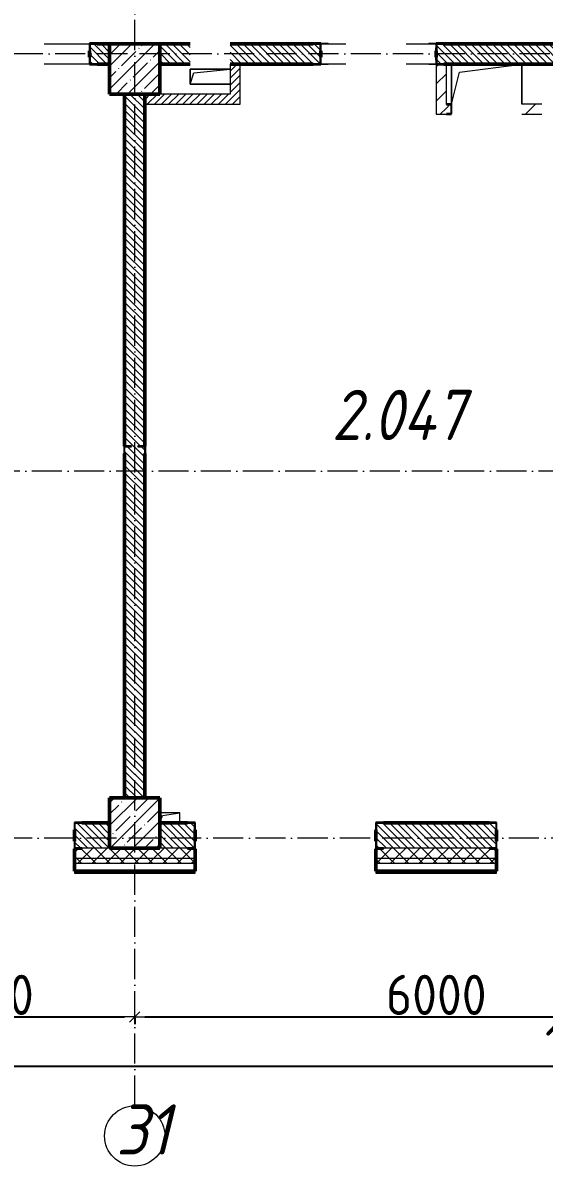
# Model space of a CAD drawing. Header units: millimetres. Extents: x -401725 to 250493, y 305116 to 802890.
# Drawn here: x 27896 to 33081, y 453933 to 465306 of the extents above; entities that cross this region are included whole.
import ezdxf

# ---------------------------------------------------------------- set-up
doc = ezdxf.new("R2010")
doc.units = ezdxf.units.MM
doc.linetypes.add('50_200_ШТРИХ_1Т_ш5_п1_п1_', pattern=[700, 500, -100, 0, -100])
for name, color, linetype, lineweight in [('A-____-____-DIMS', 7, 'Continuous', 9), ('A-FLOR-____-OTLN', 7, 'Continuous', 9), ('A-GENM-____-MCUT', 7, 'Continuous', 25), ('A-GENM-____-OTLN', 7, 'Continuous', 9), ('A-GENM-____-OTLN-1', 7, 'Continuous', 25), ('A-WALL-____-MCUT-2', 7, 'Continuous', 50), ('A-WALL-____-MCUT-3', 7, 'Continuous', 9), ('A-WALL-____-PATT-1', 7, 'Continuous', 9), ('A-WALL-FNSH-MCUT-1', 7, 'Continuous', 9), ('I-WALL-____-OTLN', 7, 'Continuous', 9), ('S-COLS-____-MCUT', 7, 'Continuous', 50), ('S-COLS-____-OTLN', 7, 'Continuous', 9), ('S-GRID-____-IDEN', 7, 'Continuous', 9), ('S-GRID-____-OTLN-1', 7, '50_200_ШТРИХ_1Т_ш5_п1_п1_', 9), ('Марки помещений', 7, 'Continuous', 9)]:
    doc.layers.add(name, color=color, linetype=linetype, lineweight=lineweight)
doc.styles.add('ISOCPEUR_I', font='isocpeui.ttf', dxfattribs={"width": 0.9, "height": 2.5})
doc.styles.add('ISOCPEUR_I_3', font='isocpeui.ttf', dxfattribs={"width": 0.85, "height": 2.2})
doc.styles.add('СПДС', font='isocpeur.ttf', dxfattribs={"width": 0.9})
doc.dimstyles.new('Размера А3', dxfattribs={"dimtxt": 200, "dimasz": 100, "dimexe": 70, "dimexo": 100, "dimgap": 20, "dimtad": 1, "dimdec": 0, "dimrnd": 10, "dimzin": 0, "dimdsep": 46, "dimtxsty": 'СПДС', "dimblk": 'ARROWHEAD_6', "dimcen": 1, "dimclrd": 256, "dimclre": 256, "dimclrt": 256, "dimazin": 0, "dimtfac": 1, "dimtdec": 0, "dimtmove": 2, "dimatfit": 3, "dimfxl": 1, "dimtolj": 1, "dimtzin": 0, "dimarcsym": 0})
pattern_1 = [(135, (-15591.663, 459015.94), (-35.35534, -35.35534), [])]
pattern_2 = [(45, (-15591.66, 459015.94), (-70.71068, 70.71068), []), (135, (-15591.66, 459015.94), (-70.71068, -70.71068), [])]
pattern_3 = [(45, (-15591.663, 459015.94), (-35.35534, 35.35534), [])]
pattern_4 = [(45, (-15591.66, 459015.94), (-84.8528, 84.8528), [])]

# ---------------------------------------------------------------- blocks, each defined once
blk = doc.blocks.new('BSC_Колонна _Прямоугольная - 500х500-V89-АР1_План отверстий 2 этажа в осях 1-64_А-ГГ')
at = {"layer": 'S-COLS-____-OTLN'}
h = blk.add_hatch(dxfattribs=at)
h.set_pattern_fill('FP_118', color=256, style=0, pattern_type=2)
h.set_pattern_definition([(45, (-44600, 1668.96), (-114.04925, 114.04925), []), (45, (-44485.95, 1668.96), (-114.04925, 114.04925), [201.613, -40.323, 3.353, -36.97])])
h.paths.add_polyline_path([(-250, -250), (250, -250), (250, 250), (-250, 250)], flags=0)
at = {"layer": 'S-COLS-____-MCUT'}
for p, q in [((250, 250), (-250, 250)), ((-250, 250), (-250, -250)), ((250, -250), (250, 250)), ((-250, -250), (250, -250))]:
    blk.add_line(p, q, dxfattribs=at)
blk = doc.blocks.new('BSC_Колонна _Прямоугольная - 500х500-V90-АР1_План отверстий 2 этажа в осях 1-64_А-ГГ')
at = {"layer": 'S-COLS-____-OTLN'}
h = blk.add_hatch(dxfattribs=at)
h.set_pattern_fill('FP_119', color=256, style=0, pattern_type=2)
h.set_pattern_definition([(45, (-44600, -5831.04), (-114.04925, 114.04925), []), (45, (-44485.95, -5831.04), (-114.04925, 114.04925), [201.613, -40.323, 3.353, -36.97])])
h.paths.add_polyline_path([(-250, -250), (250, -250), (250, 250), (-250, 250)], flags=0)
at = {"layer": 'S-COLS-____-MCUT'}
for p, q in [((250, 250), (-250, 250)), ((-250, 250), (-250, -250)), ((250, -250), (250, 250)), ((-250, -250), (250, -250))]:
    blk.add_line(p, q, dxfattribs=at)
blk = doc.blocks.new('Фахверк_СКБ_Уголок - 250_2700-27497298-АР1_План отверстий 2 этажа в осях 1-64_А-ГГ')
at = {"layer": 'A-GENM-____-MCUT'}
for p, q in [((200, 181), (125, 181)), ((125, 181), (125, 106)), ((131, 106), (131, 175)), ((131, 175), (200, 175)), ((200, 175), (200, 181)), ((125, 106), (131, 106)), ((131, -6), (125, -6)), ((125, -6), (125, -81)), ((125, -81), (200, -81)), ((131, -75), (131, -6)), ((200, -75), (131, -75)), ((200, -81), (200, -75))]:
    blk.add_line(p, q, dxfattribs=at)
blk = doc.blocks.new('154_Стойка_СКБ_Уголок - СМ-2180_200-28268025-АР1_План отверстий 2 этажа в осях 1-64_А-ГГ')
at = {"layer": 'A-GENM-____-MCUT'}
for p, q in [((125, 156), (125, 81)), ((200, 156), (125, 156)), ((131, 81), (131, 150)), ((131, 150), (200, 150)), ((200, 150), (200, 156)), ((125, 81), (131, 81)), ((131, 19), (125, 19)), ((125, 19), (125, -56)), ((131, -50), (131, 19)), ((125, -56), (200, -56)), ((200, -50), (131, -50)), ((200, -56), (200, -50))]:
    blk.add_line(p, q, dxfattribs=at)
blk = doc.blocks.new('Стойка_Влож_Уголок_Опорный - Уголок-28213941-АР1_План отверстий 2 этажа в осях 1-64_А-ГГ')
at = {"layer": 'A-GENM-____-OTLN'}
for p, q in [((-212, -6), (-212, 0)), ((0, 0), (0, -6)), ((-212, -75), (-212, -6)), ((-212, -6), (-206, -6)), ((-212, -75), (-206, -75)), ((-6, -6), (0, -6)), ((-6, -75), (0, -75)), ((0, -6), (0, -75))]:
    blk.add_line(p, q, dxfattribs=at)
blk = doc.blocks.new('Стойка_Влож_Полоса боковая - Полоса-V142-АР1_План отверстий 2 этажа в осях 1-64_А-ГГ')
at = {"layer": 'A-GENM-____-OTLN'}
for p, q in [((-5, 60), (0, 60)), ((-5, -60), (-5, 60)), ((0, -60), (-5, -60))]:
    blk.add_line(p, q, dxfattribs=at)
blk = doc.blocks.new('Фахверк_СКБ_Уголок - 200_3960-28268576-АР1_План отверстий 2 этажа в осях 1-64_А-ГГ')
at = {"layer": 'A-GENM-____-MCUT'}
for p, q in [((200, 156), (125, 156)), ((125, 156), (125, 81)), ((131, 81), (131, 150)), ((131, 150), (200, 150)), ((200, 150), (200, 156)), ((125, 81), (131, 81)), ((131, 19), (125, 19)), ((125, 19), (125, -56)), ((131, -50), (131, 19)), ((125, -56), (200, -56)), ((200, -50), (131, -50)), ((200, -56), (200, -50))]:
    blk.add_line(p, q, dxfattribs=at)
blk = doc.blocks.new('Фахверк_СКБ_Уголок - 200_3550-28267367-АР1_План отверстий 2 этажа в осях 1-64_А-ГГ')
at = {"layer": 'A-GENM-____-MCUT'}
for p, q in [((200, 156), (125, 156)), ((125, 156), (125, 81)), ((131, 81), (131, 150)), ((131, 150), (200, 150)), ((200, 150), (200, 156)), ((125, 81), (131, 81)), ((131, 19), (125, 19)), ((125, 19), (125, -56)), ((131, -50), (131, 19)), ((125, -56), (200, -56)), ((200, -50), (131, -50)), ((200, -56), (200, -50))]:
    blk.add_line(p, q, dxfattribs=at)
blk = doc.blocks.new('AR_Отверстие прямоугольное _в плите_ - AR_Отверстие прямоугольное _в плите_-V155-АР1_План отверстий 2 этажа в осях 1-64_А-ГГ')
at = {"layer": 'A-GENM-____-OTLN'}
for p, q in [((200, 75), (-200, 75)), ((-200, 75), (-200, -75)), ((-200, -75), (-163, 37)), ((-163, 37), (200, 75)), ((-200, -75), (200, -75))]:
    blk.add_line(p, q, dxfattribs=at)
blk = doc.blocks.new('AR_Отверстие прямоугольное _в плите_ - AR_Отверстие прямоугольное _в плите_-30510712-АР1_План отверстий 2 этажа в осях 1-64_А-ГГ')
at = {"layer": 'A-GENM-____-OTLN'}
for p, q in [((100, 50), (-100, 50)), ((-100, -50), (-75, 25)), ((-75, 25), (100, 50)), ((100, -50), (100, 50))]:
    blk.add_line(p, q, dxfattribs=at)
blk = doc.blocks.new('AR_Отверстие прямоугольное _в плите_ - AR_Отверстие прямоугольное _в плите_-30552525-АР1_План отверстий 2 этажа в осях 1-64_А-ГГ')
at = {"layer": 'A-GENM-____-OTLN'}
for p, q in [((-350, 200), (-350, -200)), ((-350, -200), (-270, 120)), ((-270, 120), (350, 200)), ((350, -200), (350, 200))]:
    blk.add_line(p, q, dxfattribs=at)
blk = doc.blocks.new('154_Фахверк_СКБ_Швеллер - Тип_100_3960_зеркало-V199-АР1_План отверстий 2 этажа в осях 1-64_А-ГГ')
at = {"layer": 'A-GENM-____-MCUT'}
for p, q in [((175, 50), (125, 50)), ((128, 47), (175, 47)), ((128, -47), (128, 47)), ((175, 47), (175, 50)), ((125, -50), (175, -50)), ((175, -47), (128, -47)), ((175, -50), (175, -47))]:
    blk.add_line(p, q, dxfattribs=at)
blk = doc.blocks.new('Ось сетки - Круг_Ø6_00__ISO-2_5_0_9K_-25732049-АР1_План отверстий 2 этажа в осях 1-64_А-ГГ')
at = {"layer": 'S-GRID-____-IDEN'}
blk.add_circle((0, 0), 3, dxfattribs=at)
blk = doc.blocks.new('ARROWHEAD_6')
at = {"color": 0, "linetype": 'Continuous'}
for p, q in [((0, 0), (-1, 0)), ((-0.5, -0.5), (0.5, 0.5))]:
    blk.add_line(p, q, dxfattribs=at)
blk = doc.blocks.new('*D4552')
at = {"layer": 'A-____-____-DIMS', "lineweight": -2, "transparency": 16777216}
for p, q in [((26008, 455423), (26008, 455347)), ((26108, 455417), (28908, 455417)), ((29008, 455423), (29008, 455347))]:
    blk.add_line(p, q, dxfattribs=at)
at = {"layer": 'Defpoints', "color": 0, "lineweight": 30, "transparency": 16777216}
for p in [(26008, 455523), (29008, 455523), (29008, 455417)]:
    blk.add_point(p, dxfattribs=at)
at = {"layer": 'A-____-____-DIMS', "lineweight": -2, "transparency": 16777216, "xscale": 100, "yscale": 100, "zscale": 100, "rotation": 180}
blk.add_blockref('ARROWHEAD_6', (26008, 455417), dxfattribs=at)
at = {"layer": 'A-____-____-DIMS', "lineweight": -2, "transparency": 16777216, "xscale": 100, "yscale": 100, "zscale": 100}
blk.add_blockref('ARROWHEAD_6', (29008, 455417), dxfattribs=at)
at = {"layer": 'A-____-____-DIMS', "transparency": 16777216, "insert": (27508, 455637), "char_height": 400, "attachment_point": 5, "style": 'СПДС'}
blk.add_mtext('\\A1;3000', dxfattribs=at)
blk = doc.blocks.new('*D4553')
at = {"layer": 'A-____-____-DIMS', "lineweight": -2, "transparency": 16777216}
for p, q in [((29008, 455423), (29008, 455347)), ((29108, 455417), (34908, 455417)), ((35008, 455423), (35008, 455347))]:
    blk.add_line(p, q, dxfattribs=at)
at = {"layer": 'Defpoints', "color": 0, "lineweight": 30, "transparency": 16777216}
for p in [(29008, 455523), (35008, 455523), (35008, 455417)]:
    blk.add_point(p, dxfattribs=at)
at = {"layer": 'A-____-____-DIMS', "lineweight": -2, "transparency": 16777216, "xscale": 100, "yscale": 100, "zscale": 100, "rotation": 180}
blk.add_blockref('ARROWHEAD_6', (29008, 455417), dxfattribs=at)
at = {"layer": 'A-____-____-DIMS', "lineweight": -2, "transparency": 16777216, "xscale": 100, "yscale": 100, "zscale": 100}
blk.add_blockref('ARROWHEAD_6', (35008, 455417), dxfattribs=at)
at = {"layer": 'A-____-____-DIMS', "transparency": 16777216, "insert": (32008, 455637), "char_height": 400, "attachment_point": 5, "style": 'СПДС'}
blk.add_mtext('\\A1;6000', dxfattribs=at)
blk = doc.blocks.new('*D4658')
at = {"layer": 'A-____-____-DIMS', "lineweight": -2, "transparency": 16777216}
for p, q in [((-17942, 454935), (-17942, 454859)), ((-17842, 454929), (85458, 454929)), ((85558, 454935), (85558, 454859))]:
    blk.add_line(p, q, dxfattribs=at)
at = {"layer": 'Defpoints', "color": 0, "lineweight": 30, "transparency": 16777216}
for p in [(-17942, 455035), (85558, 455035), (85558, 454929)]:
    blk.add_point(p, dxfattribs=at)
at = {"layer": 'A-____-____-DIMS', "lineweight": -2, "transparency": 16777216, "xscale": 100, "yscale": 100, "zscale": 100, "rotation": 180}
blk.add_blockref('ARROWHEAD_6', (-17942, 454929), dxfattribs=at)
at = {"layer": 'A-____-____-DIMS', "lineweight": -2, "transparency": 16777216, "xscale": 100, "yscale": 100, "zscale": 100}
blk.add_blockref('ARROWHEAD_6', (85558, 454929), dxfattribs=at)
at = {"layer": 'A-____-____-DIMS', "transparency": 16777216, "insert": (33808, 455149), "char_height": 400, "attachment_point": 5, "style": 'СПДС'}
blk.add_mtext('\\A1;103500', dxfattribs=at)
blk = doc.blocks.new('2этаж')
at = {"layer": 'S-GRID-____-OTLN-1', "color": 251, "ltscale": 0.6, "true_color": 0x636466}
for p, q in [((29008.3, 454533.3), (29008.3, 469166.5)), ((74727.1, 464997), (-20260.4, 464997)), ((88359, 460847), (-20260.4, 460847)), ((88482.7, 457197), (-20260.4, 457197))]:
    blk.add_line(p, q, dxfattribs=at)
at = {"layer": 'S-GRID-____-IDEN', "insert": (28822.7, 454547.9), "char_height": 500, "width": 346.329, "attachment_point": 1, "style": 'ISOCPEUR_I'}
blk.add_mtext('31', dxfattribs=at)
at = {"layer": 'A-____-____-DIMS'}
for base, p1, p2, picture, middle in [((29008.3, 455417.4), (26008.3, 455523.5), (29008.3, 455523.5), '*D4552', (27508.3, 455637.4)), ((35008.3, 455417.4), (29008.3, 455523.5), (35008.3, 455523.5), '*D4553', (32008.3, 455637.4)), ((85558.3, 454929.2), (-17941.7, 455035.3), (85558.3, 455035.3), '*D4658', (33808.3, 455149.2))]:
    dim = blk.add_linear_dim(base=base, p1=p1, p2=p2, dimstyle='Размера А3', override={"dimtxt": 400}, dxfattribs=at)
    dim.commit()
    dim.dimension.update_dxf_attribs({"geometry": picture, "text_midpoint": middle})

msp = doc.modelspace()

# ---------------------------------------------------------------- hatches: boundary and pattern name
at = {"layer": 'A-WALL-____-PATT-1'}
h = msp.add_hatch(dxfattribs=at)
h.set_pattern_fill('FP_6', color=256, style=0, pattern_type=2)
h.set_pattern_definition(pattern_1)
h.paths.add_polyline_path([(28633.3366, 464896.983), (28758.3366, 464896.983), (28758.3366, 465096.983), (28564.3366, 465096.983), (28564.3366, 465027.983), (28558.3366, 465027.983), (28558.3366, 464965.983), (28564.3366, 464965.983), (28564.3366, 464896.983), (28581.2542, 464896.983)], flags=0)
h.paths.add_polyline_path([(26813.7899, 464896.983), (26852.3366, 464896.983), (26852.3366, 464965.983), (26858.3366, 464965.983), (26858.3366, 465027.983), (26852.3366, 465027.983), (26852.3366, 465096.983), (26258.3366, 465096.983), (26258.3366, 464896.983), (26783.3366, 464896.983)], flags=0)
h = msp.add_hatch(dxfattribs=at)
h.set_pattern_fill('FP_6', color=256, style=0, pattern_type=2)
h.set_pattern_definition(pattern_1)
h.paths.add_polyline_path([(33883.6471, 464896.983), (34758.3366, 464896.983), (34758.3366, 465096.983), (32014.3366, 465096.983), (32014.3366, 465027.983), (32008.3366, 465027.983), (32008.3366, 464965.983), (32014.3366, 464965.983), (32014.3366, 464896.983), (32116.1828, 464896.983)], flags=0)
h.paths.add_polyline_path([(29958.3366, 464896.983), (30852.3366, 464896.983), (30852.3366, 464965.983), (30858.3366, 464965.983), (30858.3366, 465027.983), (30852.3366, 465027.983), (30852.3366, 465096.983), (29958.3366, 465096.983), (29958.3366, 464984.483)], flags=0)
h.paths.add_polyline_path([(29258.3366, 464896.983), (29558.3366, 464896.983), (29558.3366, 465096.983), (29258.3366, 465096.983)], flags=0)
h = msp.add_hatch(dxfattribs=at)
h.set_pattern_fill('FP_5', color=256, style=0, pattern_type=2)
h.set_pattern_definition(pattern_3)
h.paths.add_polyline_path([(30058.3366, 464596.983), (30058.3366, 464896.983), (29958.3366, 464896.983), (29958.3366, 464596.983)], flags=0)
h = msp.add_hatch(dxfattribs=at)
h.set_pattern_fill('FP_4', color=256, style=0, pattern_type=2)
h.set_pattern_definition(pattern_4)
h.paths.add_polyline_path([(32108.3366, 464396.983), (32108.3366, 464896.983), (32083.3366, 464896.983), (32083.3366, 464890.983), (32008.3366, 464890.983), (32008.3366, 464396.983)], flags=0)
h = msp.add_hatch(dxfattribs=at)
h.set_pattern_fill('FP_6', color=256, style=0, pattern_type=2)
h.set_pattern_definition(pattern_1)
h.paths.add_polyline_path([(28908.3366, 457596.983), (29108.3366, 457596.983), (29108.3366, 461090.983), (29039.3366, 461090.983), (29039.3366, 461096.983), (29108.3366, 461096.983), (29108.3366, 464596.983), (28908.3366, 464596.983), (28908.3366, 461096.983), (28977.3366, 461096.983), (28977.3366, 461090.983), (28908.3366, 461090.983), (28908.3366, 458031.8615)], flags=0)
h = msp.add_hatch(dxfattribs=at)
h.set_pattern_fill('FP_5', color=256, style=0, pattern_type=2)
h.set_pattern_definition(pattern_3)
h.paths.add_polyline_path([(29258.3366, 464496.983), (30058.3366, 464496.983), (30058.3366, 464596.983), (29108.3366, 464596.983), (29108.3366, 464496.983)], flags=0)
h = msp.add_hatch(dxfattribs=at)
h.set_pattern_fill('FP_4', color=256, style=0, pattern_type=2)
h.set_pattern_definition(pattern_4)
h.paths.add_polyline_path([(32858.3366, 464396.983), (33058.3366, 464396.983), (33058.3366, 464496.983), (32858.3366, 464496.983)], flags=0)
h.paths.add_polyline_path([(33883.6471, 464396.983), (33958.3366, 464396.983), (33958.3366, 464496.983), (33758.3366, 464496.983), (33758.3366, 464396.983)], flags=0)
h.paths.add_polyline_path([(34908.3366, 464396.983), (34908.3366, 464496.983), (34308.3366, 464496.983), (34308.3366, 464396.983)], flags=0)
h.paths.add_polyline_path([(32109.8366, 464399.983), (32155.3366, 464399.983), (32155.3366, 464493.983), (32108.3366, 464493.983), (32108.3366, 464399.983)], flags=0)
h = msp.add_hatch(dxfattribs=at)
h.set_pattern_fill('FP_6', color=256, style=0, pattern_type=2)
h.set_pattern_definition(pattern_1)
h.paths.add_polyline_path([(28758.3366, 457096.983), (28758.3366, 457346.983), (28414.3366, 457346.983), (28414.3366, 457277.983), (28408.3366, 457277.983), (28408.3366, 457165.983), (28414.3366, 457165.983), (28414.3366, 457096.983), (28581.2542, 457096.983)], flags=0)
h.paths.add_polyline_path([(26602.3366, 457096.983), (26602.3366, 457165.983), (26608.3366, 457165.983), (26608.3366, 457277.983), (26602.3366, 457277.983), (26602.3366, 457346.983), (26258.3366, 457346.983), (26258.3366, 457096.983), (26533.3366, 457096.983)], flags=0)
h = msp.add_hatch(dxfattribs=at)
h.set_pattern_fill('FP_6', color=256, style=0, pattern_type=2)
h.set_pattern_definition(pattern_1)
h.paths.add_polyline_path([(34483.3366, 457096.983), (34758.3366, 457096.983), (34758.3366, 457346.983), (34414.3366, 457346.983), (34414.3366, 457277.983), (34408.3366, 457277.983), (34408.3366, 457165.983), (34414.3366, 457165.983), (34414.3366, 457096.983)], flags=0)
h.paths.add_polyline_path([(32116.1828, 457096.983), (32602.3366, 457096.983), (32602.3366, 457165.983), (32608.3366, 457165.983), (32608.3366, 457277.983), (32602.3366, 457277.983), (32602.3366, 457346.983), (31414.3366, 457346.983), (31414.3366, 457277.983), (31408.3366, 457277.983), (31408.3366, 457165.983), (31414.3366, 457165.983), (31414.3366, 457096.983), (31483.3366, 457096.983)], flags=0)
h.paths.add_polyline_path([(29602.3366, 457096.983), (29602.3366, 457165.983), (29608.3366, 457165.983), (29608.3366, 457277.983), (29602.3366, 457277.983), (29602.3366, 457346.983), (29258.3366, 457346.983), (29258.3366, 457096.983), (29533.3366, 457096.983)], flags=0)
h = msp.add_hatch(dxfattribs=at)
h.set_pattern_fill('FP_1', color=256, style=0, pattern_type=2)
h.set_pattern_definition(pattern_2)
h.paths.add_polyline_path([(85658.3366, 456996.983), (85658.3366, 457096.983), (76633.3366, 457096.983), (76633.3366, 457090.983), (76558.3366, 457090.983), (76558.3366, 456996.983), (85158.3366, 456996.983)], flags=0)
h.paths.add_polyline_path([(74758.3366, 456996.983), (74758.3366, 457090.983), (74683.3366, 457090.983), (74683.3366, 457096.983), (66808.3366, 457096.983), (66808.3366, 456996.983), (74535.3257, 456996.983)], flags=0)
h.paths.add_polyline_path([(65308.3366, 456996.983), (65808.3366, 456996.983), (65808.3366, 457096.983), (64683.3366, 457096.983), (64683.3366, 457090.983), (64608.3366, 457090.983), (64608.3366, 456996.983), (64683.3366, 456996.983)], flags=0)
h.paths.add_polyline_path([(55408.3366, 456996.983), (56808.3366, 456996.983), (56808.3366, 457096.983), (55483.3366, 457096.983), (55483.3366, 457090.983), (55408.3366, 457090.983)], flags=0)
h.paths.add_polyline_path([(53258.3366, 456996.983), (53608.3366, 456996.983), (53608.3366, 457090.983), (53533.3366, 457090.983), (53533.3366, 457096.983), (52483.3366, 457096.983), (52483.3366, 457090.983), (52408.3366, 457090.983), (52408.3366, 456996.983), (52758.3366, 456996.983)], flags=0)
h.paths.add_polyline_path([(50608.0335, 456996.983), (50608.0335, 457090.983), (50533.3366, 457090.983), (50533.3366, 457096.983), (49483.3366, 457096.983), (49483.3366, 457090.983), (49408.3366, 457090.983), (49408.3366, 456996.983), (49790.8257, 456996.983)], flags=0)
h.paths.add_polyline_path([(47608.3366, 456996.983), (47608.3366, 457090.983), (47533.3366, 457090.983), (47533.3366, 457096.983), (46483.3366, 457096.983), (46483.3366, 457090.983), (46408.3366, 457090.983), (46408.3366, 456996.983), (47139.6293, 456996.983)], flags=0)
h.paths.add_polyline_path([(43758.3366, 456996.983), (44608.3366, 456996.983), (44608.3366, 457090.983), (44533.3366, 457090.983), (44533.3366, 457096.983), (43483.3366, 457096.983), (43483.3366, 457090.983), (43408.3366, 457090.983), (43408.3262, 456996.983), (43604.7007, 456996.983)], flags=0)
h.paths.add_polyline_path([(38302.3078, 456996.983), (38608.3262, 456996.983), (38608.3262, 457090.983), (38533.3366, 457090.983), (38533.3366, 457096.983), (37483.3366, 457096.983), (37483.3366, 457090.983), (37408.3366, 457090.983), (37408.3314, 456996.983), (38258.3366, 456996.983)], flags=0)
h.paths.add_polyline_path([(34408.3366, 456996.983), (35608.3314, 456996.983), (35608.3314, 457090.983), (35533.3366, 457090.983), (35533.3366, 457096.983), (34483.3366, 457096.983), (34483.3366, 457090.983), (34408.3366, 457090.983)], flags=0)
h.paths.add_polyline_path([(32116.1828, 456996.983), (32608.3366, 456996.983), (32608.3366, 457090.983), (32533.3366, 457090.983), (32533.3366, 457096.983), (31483.3366, 457096.983), (31483.3366, 457090.983), (31408.3366, 457090.983), (31408.3366, 456996.983), (31483.3366, 456996.983)], flags=0)
h.paths.add_polyline_path([(29464.9864, 456996.983), (29608.3366, 456996.983), (29608.3366, 457090.983), (29533.3366, 457090.983), (29533.3366, 457096.983), (28483.3366, 457096.983), (28483.3366, 457090.983), (28408.3366, 457090.983), (28408.3366, 456996.983), (29258.3366, 456996.983)], flags=0)
h.paths.add_polyline_path([(26608.3366, 456996.983), (26608.3366, 457090.983), (26533.3366, 457090.983), (26533.3366, 457096.983), (25483.3366, 457096.983), (25483.3366, 457090.983), (25408.3366, 457090.983), (25408.3366, 456996.983), (26533.3366, 456996.983)], flags=0)
h.paths.add_polyline_path([(23608.3366, 456996.983), (23608.3366, 457090.983), (23533.3366, 457091.6258), (23533.3366, 457096.983), (22208.3366, 457096.983), (22208.3366, 456996.983), (23602.3366, 456996.983)], flags=0)
h.paths.add_polyline_path([(19208.3366, 456996.983), (20408.3366, 456996.983), (20408.3366, 457090.983), (20333.3366, 457090.983), (20333.3366, 457096.983), (19208.3366, 457096.983)], flags=0)
h.paths.add_polyline_path([(17402.3366, 456996.983), (17408.3366, 456996.983), (17408.3366, 457090.983), (17333.3366, 457090.983), (17333.3366, 457096.983), (16283.3366, 457096.983), (16283.3366, 457090.983), (16208.3366, 457090.983), (16209.0042, 456996.983), (17333.3366, 456996.983)], flags=0)
h.paths.add_polyline_path([(14333.3366, 456996.983), (14408.3366, 456996.983), (14408.3366, 457090.983), (14333.3366, 457090.983), (14333.3366, 457096.983), (13208.3366, 457096.983), (13208.3366, 456996.983), (13708.3366, 456996.983)], flags=0)
h.paths.add_polyline_path([(10708.3366, 456996.983), (11408.3366, 456996.983), (11408.3366, 457090.983), (11333.3366, 457090.983), (11333.3366, 457096.983), (10208.3366, 457096.983), (10208.3366, 456996.983)], flags=0)
h.paths.add_polyline_path([(8408.3366, 456996.983), (8408.3366, 457090.983), (8333.3366, 457090.983), (8333.3366, 457096.983), (7283.3366, 457096.983), (7283.3366, 457090.983), (7208.3366, 457090.983), (7208.3366, 456996.983), (7371.6828, 456996.983)], flags=0)
h.paths.add_polyline_path([(5333.3366, 456996.983), (5408.3366, 456996.983), (5408.3366, 457090.983), (5333.3366, 457090.983), (5333.3366, 457096.983), (4208.3366, 457096.983), (4208.3366, 456996.983), (4720.4864, 456996.983)], flags=0)
h.paths.add_polyline_path([(1208.3366, 456996.983), (2408.3366, 456996.983), (2408.3366, 457090.983), (2333.3366, 457090.983), (2333.3366, 457096.983), (1208.3366, 457096.983)], flags=0)
h.paths.add_polyline_path([(-591.6634, 456996.983), (-591.6634, 457090.983), (-666.6634, 457090.983), (-666.6634, 457096.983), (-1716.6634, 457096.983), (-1716.6634, 457090.983), (-1791.6634, 457090.983), (-1791.6634, 456996.983), (-691.6634, 456996.983)], flags=0)
h.paths.add_polyline_path([(-2791.6634, 456996.983), (-2791.6634, 457090.983), (-2866.6634, 457090.983), (-2866.6634, 457096.983), (-8116.6634, 457096.983), (-8116.6634, 457090.983), (-8191.6634, 457090.983), (-8191.6634, 456996.983), (-3233.1029, 456996.983)], flags=0)
h.paths.add_polyline_path([(-10291.6634, 456996.983), (-9191.6634, 456996.983), (-9191.6634, 457090.983), (-9266.6634, 457090.983), (-9266.6634, 457096.983), (-18041.6634, 457096.983), (-18041.6634, 456996.983), (-10302.9601, 456996.983)], flags=0)
h = msp.add_hatch(dxfattribs=at)
h.set_pattern_fill('FP_1', color=256, style=0, pattern_type=2)
h.set_pattern_definition(pattern_2)
h.paths.add_polyline_path([(85658.3366, 456946.983), (85758.3366, 456946.983), (85758.3366, 456996.983), (76558.3366, 456996.983), (76558.3366, 456946.983), (85140.1114, 456946.983)], flags=0)
h.paths.add_polyline_path([(73651.5936, 456946.983), (74758.3366, 456946.983), (74758.3366, 456996.983), (66808.3366, 456996.983), (66808.3366, 456946.983), (72767.8614, 456946.983)], flags=0)
h.paths.add_polyline_path([(64608.3366, 456946.983), (65808.3366, 456946.983), (65808.3366, 456996.983), (64608.3366, 456996.983)], flags=0)
h.paths.add_polyline_path([(56808.3366, 456946.983), (56808.3366, 456996.983), (55408.3366, 456996.983), (55408.3366, 456946.983), (55976.9507, 456946.983)], flags=0)
h.paths.add_polyline_path([(53608.3366, 456946.983), (53608.3366, 456996.983), (52408.3366, 456996.983), (52408.3366, 456946.983), (53325.7543, 456946.983)], flags=0)
h.paths.add_polyline_path([(49790.8257, 456946.983), (50608.0335, 456946.983), (50608.0335, 456996.983), (49408.3366, 456996.983), (49408.3366, 456946.983)], flags=0)
h.paths.add_polyline_path([(47608.3366, 456946.983), (47608.3366, 456996.983), (46408.3366, 456996.983), (46408.3366, 456946.983), (47139.6293, 456946.983)], flags=0)
h.paths.add_polyline_path([(44488.4328, 456946.983), (44608.3366, 456946.983), (44608.3366, 456996.983), (43408.3262, 456996.983), (43408.3262, 456946.983), (43604.7007, 456946.983)], flags=0)
h.paths.add_polyline_path([(38608.3262, 456946.983), (38608.3262, 456996.983), (37408.3314, 456996.983), (37408.3314, 456946.983), (38302.3078, 456946.983)], flags=0)
h.paths.add_polyline_path([(35608.3314, 456946.983), (35608.3314, 456996.983), (34408.3366, 456996.983), (34408.3366, 456946.983), (34767.3792, 456946.983)], flags=0)
h.paths.add_polyline_path([(31408.3366, 456946.983), (32608.3366, 456946.983), (32608.3366, 456996.983), (31408.3366, 456996.983)], flags=0)
h.paths.add_polyline_path([(29464.9864, 456946.983), (29608.3366, 456946.983), (29608.3366, 456996.983), (28408.3366, 456996.983), (28408.3366, 456946.983), (28581.2542, 456946.983)], flags=0)
h.paths.add_polyline_path([(26608.3366, 456946.983), (26608.3366, 456996.983), (25408.3366, 456996.983), (25408.3366, 456946.983), (25930.0578, 456946.983)], flags=0)
h.paths.add_polyline_path([(23278.8614, 456946.983), (23608.3366, 456946.983), (23608.3366, 456996.983), (22208.3366, 456996.983), (22208.3366, 456946.983), (22395.1292, 456946.983)], flags=0)
h.paths.add_polyline_path([(20408.3366, 456946.983), (20408.3366, 456996.983), (19208.3366, 456996.983), (19208.3366, 456946.983), (19743.9328, 456946.983)], flags=0)
h.paths.add_polyline_path([(17408.3366, 456946.983), (17408.3366, 456996.983), (16208.3366, 456996.983), (16209.0042, 456946.983)], flags=0)
h.paths.add_polyline_path([(14408.3366, 456946.983), (14408.3366, 456996.983), (13208.3366, 456996.983), (13208.3366, 456946.983)], flags=0)
h.paths.add_polyline_path([(10208.3366, 456946.983), (11408.3366, 456946.983), (11408.3366, 456996.983), (10208.3366, 456996.983)], flags=0)
h.paths.add_polyline_path([(8408.3366, 456946.983), (8408.3366, 456996.983), (7208.3366, 456996.983), (7208.3366, 456946.983), (7371.6828, 456946.983)], flags=0)
h.paths.add_polyline_path([(5408.3366, 456946.983), (5408.3366, 456996.983), (4208.3366, 456996.983), (4208.3366, 456946.983), (4720.4864, 456946.983)], flags=0)
h.paths.add_polyline_path([(2408.3366, 456946.983), (2408.3366, 456996.983), (1208.3366, 456996.983), (1208.3366, 456946.983), (2069.2899, 456946.983)], flags=0)
h.paths.add_polyline_path([(-591.6634, 456946.983), (-591.6634, 456996.983), (-1791.6634, 456996.983), (-1791.6634, 456946.983), (-1465.6387, 456946.983)], flags=0)
h.paths.add_polyline_path([(-2791.6634, 456946.983), (-2791.6634, 456996.983), (-8191.6634, 456996.983), (-8191.6634, 456946.983), (-3233.1029, 456946.983)], flags=0)
h.paths.add_polyline_path([(-9191.6634, 456946.983), (-9191.6634, 456996.983), (-18141.6634, 456996.983), (-18141.6634, 456946.983), (-10302.9601, 456946.983)], flags=0)
h = msp.add_hatch(dxfattribs=at)
h.set_pattern_fill('FP_3', color=256, style=0, pattern_type=2)
h.set_pattern_definition([(45, (-15591.66, 459015.94), (-85.53659, 85.53659), []), (45, (-15534.64, 459015.94), (-85.53659, 85.53659), [])])
h.paths.add_polyline_path([(55976.9507, 456846.983), (56273.3366, 456846.983), (56273.3366, 456866.983), (55409.3366, 456866.983), (55409.3366, 456846.983)], flags=0)
h.paths.add_polyline_path([(53325.7543, 456846.983), (53608.3366, 456846.983), (53608.3366, 456866.983), (52408.3366, 456866.983), (52408.3366, 456846.983), (52442.0221, 456846.983)], flags=0)
h.paths.add_polyline_path([(50608.0335, 456846.983), (50608.0335, 456866.983), (49408.3366, 456866.983), (49408.3366, 456846.983), (49790.8257, 456846.983)], flags=0)
h.paths.add_polyline_path([(46409.3366, 456846.983), (47608.3366, 456846.983), (47608.3366, 456866.983), (46409.3366, 456866.983)], flags=0)
h.paths.add_polyline_path([(44488.4328, 456846.983), (44608.3366, 456846.983), (44608.3366, 456866.983), (43408.3366, 456866.983), (43408.3366, 456846.983), (43604.7007, 456846.983)], flags=0)
h.paths.add_polyline_path([(37418.5757, 456846.983), (38608.3366, 456846.983), (38608.3366, 456866.983), (37408.3366, 456866.983), (37408.3366, 456846.983)], flags=0)
h.paths.add_polyline_path([(35608.3366, 456846.983), (35608.3366, 456866.983), (34408.3366, 456866.983), (34408.3366, 456846.983), (34767.3792, 456846.983)], flags=0)
h.paths.add_polyline_path([(32116.1828, 456846.983), (32608.3366, 456846.983), (32608.3366, 456866.983), (31408.3366, 456866.983), (31408.3366, 456846.983)], flags=0)
h.paths.add_polyline_path([(29464.9864, 456846.983), (29608.3366, 456846.983), (29608.3366, 456866.983), (28408.3366, 456866.983), (28408.3366, 456846.983), (28581.2542, 456846.983)], flags=0)
h.paths.add_polyline_path([(25930.0578, 456846.983), (26608.3366, 456846.983), (26608.3366, 456866.983), (25408.3366, 456866.983), (25408.3366, 456846.983)], flags=0)
h.paths.add_polyline_path([(23278.8614, 456846.983), (23608.3366, 456846.983), (23608.3366, 456866.983), (22743.3366, 456866.983), (22743.3366, 456846.983)], flags=0)

# ---------------------------------------------------------------- linework, layer by layer
at = {"layer": 'A-FLOR-____-OTLN'}
for p, q in [((29558.3366, 464846.983), (29958.3366, 464846.983)), ((29558.3366, 464696.983), (29558.3366, 464846.983)), ((32158.2378, 464496.983), (32158.2378, 464896.983)), ((32858.2378, 464896.983), (32858.2378, 464496.983)), ((29958.3366, 464696.983), (29558.3366, 464696.983))]:
    msp.add_line(p, q, dxfattribs=at)
at = {"layer": 'A-WALL-____-MCUT-2'}
for p, q in [((28758.3366, 465096.983), (28633.3366, 465096.983)), ((29558.3366, 465096.983), (29258.3366, 465096.983)), ((30783.3366, 465096.983), (29958.3366, 465096.983)), ((34758.3366, 465096.983), (32083.3366, 465096.983)), ((28558.3366, 465027.983), (28558.3366, 464965.983)), ((30858.3366, 464965.983), (30858.3366, 465027.983)), ((32008.3366, 465027.983), (32008.3366, 464965.983)), ((28633.3366, 464896.983), (28758.3366, 464896.983)), ((29258.3366, 464896.983), (29558.3366, 464896.983)), ((29958.3366, 464896.983), (30783.3366, 464896.983)), ((32083.3366, 464896.983), (34758.3366, 464896.983)), ((28908.3366, 464596.983), (28908.3366, 461096.983)), ((29108.3366, 461096.983), (29108.3366, 464596.983)), ((28908.3366, 461021.983), (28908.3366, 457596.983)), ((29108.3366, 457596.983), (29108.3366, 461021.983)), ((28758.3366, 457346.983), (28483.3366, 457346.983)), ((29533.3366, 457346.983), (29258.3366, 457346.983)), ((32533.3366, 457346.983), (31483.3366, 457346.983)), ((28408.3366, 457277.983), (28408.3366, 457165.983)), ((29608.3366, 457165.983), (29608.3366, 457277.983)), ((31408.3366, 457277.983), (31408.3366, 457165.983)), ((32608.3366, 457165.983), (32608.3366, 457277.983)), ((28408.3366, 457090.983), (28408.3366, 456866.983)), ((29608.3366, 456866.983), (29608.3366, 457090.983)), ((31408.3366, 457090.983), (31408.3366, 456866.983)), ((32608.3366, 456866.983), (32608.3366, 457090.983)), ((28408.3366, 456866.983), (29608.3366, 456866.983)), ((31408.3366, 456866.983), (32608.3366, 456866.983))]:
    msp.add_line(p, q, dxfattribs=at)
at = {"layer": 'A-WALL-____-MCUT-3'}
for p, q in [((28758.3366, 457096.983), (28483.3366, 457096.983)), ((29533.3366, 457096.983), (29258.3366, 457096.983)), ((32533.3366, 457096.983), (31483.3366, 457096.983)), ((28408.3366, 456996.983), (29608.3366, 456996.983)), ((31408.3366, 456996.983), (32608.3366, 456996.983)), ((28408.3366, 456946.983), (29608.3366, 456946.983)), ((31408.3366, 456946.983), (32608.3366, 456946.983))]:
    msp.add_line(p, q, dxfattribs=at)
at = {"layer": 'A-WALL-FNSH-MCUT-1'}
for p, q in [((29958.3366, 464896.983), (29958.3366, 464896.983)), ((29958.3366, 464896.983), (29958.3366, 464596.983)), ((30058.3366, 464496.983), (30058.3366, 464896.983)), ((32008.3366, 464890.983), (32008.3366, 464396.983)), ((32108.3366, 464496.983), (32108.3366, 464896.983)), ((29108.3366, 464596.983), (29108.3366, 464596.983)), ((29958.3366, 464596.983), (29258.3366, 464596.983)), ((29108.3366, 464496.983), (30058.3366, 464496.983)), ((33058.3366, 464496.983), (32858.3366, 464496.983)), ((32008.3366, 464396.983), (32108.3366, 464396.983)), ((32858.3366, 464396.983), (33058.3366, 464396.983)), ((28408.3366, 456866.983), (28408.3366, 456846.983)), ((29608.3366, 456846.983), (29608.3366, 456866.983)), ((31408.3366, 456866.983), (31408.3366, 456846.983)), ((32608.3366, 456846.983), (32608.3366, 456866.983)), ((32608.3366, 456866.983), (32608.3366, 456866.983)), ((28408.3366, 456846.983), (29608.3366, 456846.983)), ((31408.3366, 456846.983), (32608.3366, 456846.983))]:
    msp.add_line(p, q, dxfattribs=at)
at = {"layer": 'I-WALL-____-OTLN'}
for p, q in [((28108.3366, 465096.983), (28558.3366, 465096.983)), ((30858.3366, 465096.983), (31108.3366, 465096.983)), ((31708.3366, 465096.983), (32008.3366, 465096.983)), ((28558.3366, 464896.983), (28108.3366, 464896.983)), ((31108.3366, 464896.983), (30858.3366, 464896.983)), ((32008.3366, 464896.983), (31708.3366, 464896.983))]:
    msp.add_line(p, q, dxfattribs=at)

# ---------------------------------------------------------------- block references
at = {"color": 18, "true_color": 0x000000}
msp.add_blockref('2этаж', (0, 0), dxfattribs=at)
at = {"layer": 'A-GENM-____-OTLN'}
for p, rotation in [((30858.3366, 465102.983), 89.99999999999955), ((32008.3366, 464890.983), 269.9999999999995)]:
    msp.add_blockref('Стойка_Влож_Уголок_Опорный - Уголок-28213941-АР1_План отверстий 2 этажа в осях 1-64_А-ГГ', p, dxfattribs=dict(at, rotation=rotation))
for name, p in [('Стойка_Влож_Полоса боковая - Полоса-V142-АР1_План отверстий 2 этажа в осях 1-64_А-ГГ', (32008.3366, 464996.983)), ('AR_Отверстие прямоугольное _в плите_ - AR_Отверстие прямоугольное _в плите_-V155-АР1_План отверстий 2 этажа в осях 1-64_А-ГГ', (29758.3366, 464771.983)), ('AR_Отверстие прямоугольное _в плите_ - AR_Отверстие прямоугольное _в плите_-30552525-АР1_План отверстий 2 этажа в осях 1-64_А-ГГ', (32508.2378, 464696.983)), ('AR_Отверстие прямоугольное _в плите_ - AR_Отверстие прямоугольное _в плите_-30510712-АР1_План отверстий 2 этажа в осях 1-64_А-ГГ', (29358.3366, 457396.983))]:
    msp.add_blockref(name, p, dxfattribs=at)
at = {"layer": 'A-GENM-____-OTLN-1'}
for name, p in [('Фахверк_СКБ_Уголок - 200_3960-28268576-АР1_План отверстий 2 этажа в осях 1-64_А-ГГ', (28433.3366, 464946.983)), ('154_Стойка_СКБ_Уголок - СМ-2180_200-28268025-АР1_План отверстий 2 этажа в осях 1-64_А-ГГ', (31883.3366, 464946.983)), ('Фахверк_СКБ_Уголок - 250_2700-27497298-АР1_План отверстий 2 этажа в осях 1-64_А-ГГ', (28283.3366, 457171.983)), ('Фахверк_СКБ_Уголок - 250_2700-27497298-АР1_План отверстий 2 этажа в осях 1-64_А-ГГ', (31283.3366, 457171.983))]:
    msp.add_blockref(name, p, dxfattribs=at)
for name, p, rotation in [('154_Стойка_СКБ_Уголок - СМ-2180_200-28268025-АР1_План отверстий 2 этажа в осях 1-64_А-ГГ', (30983.3366, 465046.983), 180), ('154_Фахверк_СКБ_Швеллер - Тип_100_3960_зеркало-V199-АР1_План отверстий 2 этажа в осях 1-64_А-ГГ', (32283.3366, 464446.983), 180), ('Фахверк_СКБ_Уголок - 200_3550-28267367-АР1_План отверстий 2 этажа в осях 1-64_А-ГГ', (28958.3366, 461221.983), 269.9999999999999), ('Фахверк_СКБ_Уголок - 250_2700-27497298-АР1_План отверстий 2 этажа в осях 1-64_А-ГГ', (29733.3366, 457271.983), 180), ('Фахверк_СКБ_Уголок - 250_2700-27497298-АР1_План отверстий 2 этажа в осях 1-64_А-ГГ', (32733.3366, 457271.983), 180)]:
    msp.add_blockref(name, p, dxfattribs=dict(at, rotation=rotation))
at = {"layer": 'S-COLS-____-OTLN'}
for name, p in [('BSC_Колонна _Прямоугольная - 500х500-V90-АР1_План отверстий 2 этажа в осях 1-64_А-ГГ', (29008.3366, 464846.983)), ('BSC_Колонна _Прямоугольная - 500х500-V89-АР1_План отверстий 2 этажа в осях 1-64_А-ГГ', (29008.3366, 457346.983))]:
    msp.add_blockref(name, p, dxfattribs=at)
at = {"layer": 'S-GRID-____-IDEN', "xscale": 99.99999999999993, "yscale": 99.99999999999993, "zscale": 99.99999999999993}
msp.add_blockref('Ось сетки - Круг_Ø6_00__ISO-2_5_0_9K_-25732049-АР1_План отверстий 2 этажа в осях 1-64_А-ГГ', (29008.3366, 454233.3346), dxfattribs=at)

# ---------------------------------------------------------------- texts
at = {"layer": 'Марки помещений', "insert": (30968.5831, 461656.039), "char_height": 500, "width": 817.72125, "attachment_point": 1, "style": 'ISOCPEUR_I_3'}
msp.add_mtext('2.047', dxfattribs=at)

doc.saveas('drawing.dxf')
